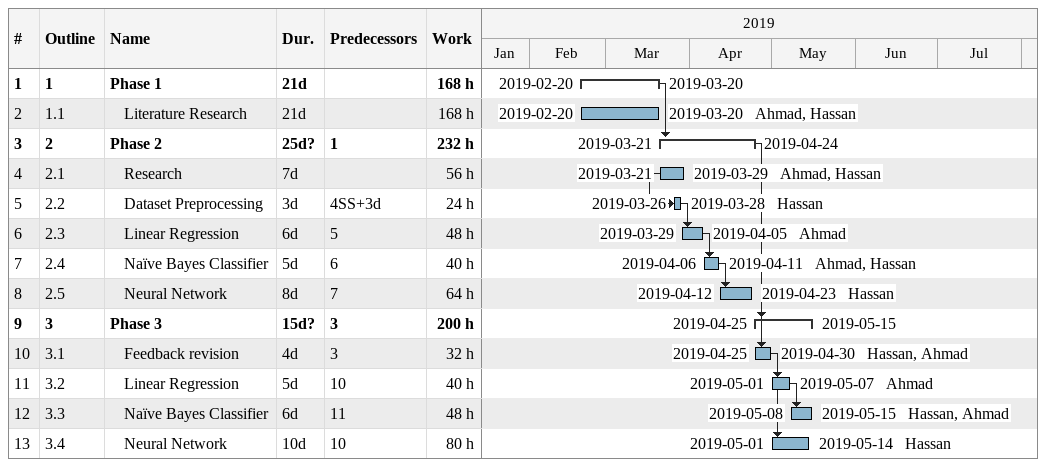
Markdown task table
| ID | WBS | Task | Duration | Start | Finish | Predecessors | Resources | Work (h) |
|---|---|---|---|---|---|---|---|---|
| 1 | 1 | **Phase 1** | 21d | 2019-02-20 | 2019-03-20 |  |  | 168 |
| 2 | 1.1 | Literature Research | 21d | 2019-02-20 | 2019-03-20 |  | Ahmad, Hassan | 168 |
| 3 | 2 | **Phase 2** | 25d? | 2019-03-21 | 2019-04-24 | 1 |  | 232 |
| 4 | 2.1 | Research | 7d | 2019-03-21 | 2019-03-29 |  | Ahmad, Hassan | 56 |
| 5 | 2.2 | Dataset Preprocessing | 3d | 2019-03-26 | 2019-03-28 | 4SS+3d | Hassan | 24 |
| 6 | 2.3 | Linear Regression | 6d | 2019-03-29 | 2019-04-05 | 5 | Ahmad | 48 |
| 7 | 2.4 | Naïve Bayes Classifier | 5d | 2019-04-06 | 2019-04-11 | 6 | Ahmad, Hassan | 40 |
| 8 | 2.5 | Neural Network | 8d | 2019-04-12 | 2019-04-23 | 7 | Hassan | 64 |
| 9 | 3 | **Phase 3** | 15d? | 2019-04-25 | 2019-05-15 | 3 |  | 200 |
| 10 | 3.1 | Feedback revision | 4d | 2019-04-25 | 2019-04-30 | 3 | Hassan, Ahmad | 32 |
| 11 | 3.2 | Linear Regression | 5d | 2019-05-01 | 2019-05-07 | 10 | Ahmad | 40 |
| 12 | 3.3 | Naïve Bayes Classifier | 6d | 2019-05-08 | 2019-05-15 | 11 | Hassan, Ahmad | 48 |
| 13 | 3.4 | Neural Network | 10d | 2019-05-01 | 2019-05-14 | 10 | Hassan | 80 |
